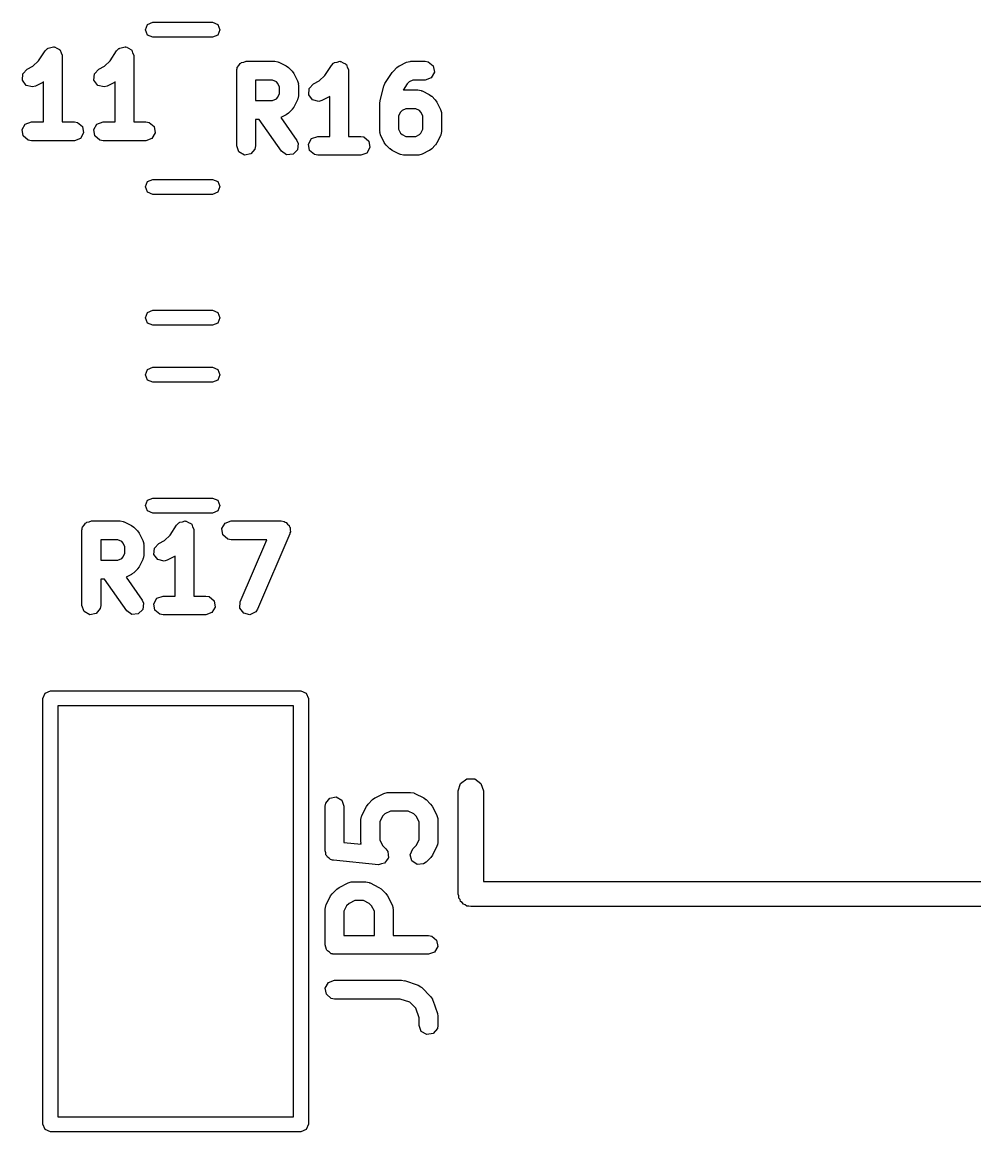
# Model space of a CAD drawing. Extents: x 83.3 to 116.7, y -117 to -83.3.
# Drawn here: x 101.52 to 109.12, y -102.82 to -93.96 of the extents above; entities that cross this region are included whole.
import ezdxf

# ---------------------------------------------------------------- set-up
doc = ezdxf.new("R2010")
doc.units = 0
doc.layers.add('BLACK', color=7, linetype='CONTINUOUS')

msp = doc.modelspace()

# ---------------------------------------------------------------- linework, layer by layer
at = {"layer": 'BLACK', "linetype": 'CONTINUOUS'}
for p, q in [((102.503, -94.0225), (102.52, -93.9801)), ((102.52, -93.9801), (102.563, -93.9625)), ((102.563, -93.9625), (103.037, -93.9625)), ((103.037, -93.9625), (103.08, -93.9801)), ((103.08, -93.9801), (103.097, -94.0225)), ((102.52, -94.0649), (102.503, -94.0225)), ((102.563, -94.0825), (102.52, -94.0649)), ((103.037, -94.0825), (102.563, -94.0825)), ((103.08, -94.0649), (103.037, -94.0825)), ((103.097, -94.0225), (103.08, -94.0649)), ((101.702, -94.1921), (101.72, -94.1733)), ((101.72, -94.1733), (101.724, -94.1721)), ((101.724, -94.1721), (101.727, -94.1688)), ((101.727, -94.1688), (101.748, -94.165)), ((101.748, -94.165), (101.769, -94.1589)), ((101.769, -94.1589), (101.773, -94.1606)), ((101.773, -94.1606), (101.777, -94.1599)), ((101.777, -94.1599), (101.796, -94.1707)), ((101.796, -94.1707), (101.816, -94.1795)), ((101.816, -94.1795), (101.818, -94.1834)), ((101.818, -94.1834), (101.822, -94.1855)), ((101.822, -94.1855), (101.829, -94.206)), ((102.273, -94.1921), (102.291, -94.1733)), ((102.291, -94.1733), (102.295, -94.1721)), ((102.295, -94.1721), (102.298, -94.1688)), ((102.298, -94.1688), (102.319, -94.165)), ((102.319, -94.165), (102.34, -94.1589)), ((102.34, -94.1589), (102.344, -94.1606)), ((102.344, -94.1606), (102.349, -94.1599)), ((102.349, -94.1599), (102.367, -94.1707)), ((102.367, -94.1707), (102.387, -94.1795)), ((102.387, -94.1795), (102.389, -94.1834)), ((102.389, -94.1834), (102.393, -94.1855)), ((102.393, -94.1855), (102.4, -94.206)), ((101.605, -94.3149), (101.649, -94.2716)), ((101.649, -94.2716), (101.702, -94.1921)), ((101.829, -94.206), (101.839, -94.2255)), ((101.839, -94.2255), (101.838, -94.2297)), ((101.838, -94.2297), (101.839, -94.2337)), ((101.839, -94.2337), (101.839, -94.7587)), ((102.177, -94.3149), (102.22, -94.2716)), ((102.22, -94.2716), (102.273, -94.1921)), ((102.4, -94.206), (102.41, -94.2255)), ((102.41, -94.2255), (102.409, -94.2297)), ((102.409, -94.2297), (102.411, -94.2337)), ((102.411, -94.2337), (102.411, -94.7587)), ((103.288, -94.2813), (103.306, -94.2746)), ((103.306, -94.2746), (103.535, -94.2746)), ((103.535, -94.2746), (103.56, -94.2792)), ((104.033, -94.2809), (104.054, -94.2748)), ((104.054, -94.2748), (104.058, -94.2765)), ((104.587, -94.2826), (104.612, -94.2751)), ((104.612, -94.2751), (104.616, -94.2762)), ((104.616, -94.2762), (104.621, -94.2746)), ((104.621, -94.2746), (104.735, -94.2746)), ((104.735, -94.2746), (104.76, -94.2792)), ((101.524, -94.3753), (101.559, -94.3381)), ((101.559, -94.3381), (101.605, -94.3149)), ((102.095, -94.3753), (102.131, -94.3381)), ((102.131, -94.3381), (102.177, -94.3149)), ((103.231, -94.3496), (103.233, -94.3399)), ((103.231, -94.9496), (103.231, -94.3496)), ((103.232, -94.3366), (103.234, -94.3337)), ((103.233, -94.3399), (103.232, -94.3366)), ((103.234, -94.3337), (103.236, -94.324)), ((103.236, -94.324), (103.248, -94.3091)), ((103.248, -94.3091), (103.258, -94.2922)), ((103.258, -94.2922), (103.264, -94.2899)), ((103.264, -94.2899), (103.269, -94.2847)), ((103.269, -94.2847), (103.288, -94.2813)), ((103.56, -94.2792), (103.564, -94.2821)), ((103.564, -94.2821), (103.568, -94.2826)), ((103.568, -94.2826), (103.626, -94.3111)), ((103.626, -94.3111), (103.644, -94.3245)), ((103.644, -94.3245), (103.645, -94.3252)), ((103.645, -94.3252), (103.674, -94.3538)), ((103.674, -94.3538), (103.686, -94.3721)), ((103.934, -94.3876), (103.987, -94.308)), ((103.987, -94.308), (104.005, -94.2892)), ((104.005, -94.2892), (104.009, -94.288)), ((104.009, -94.288), (104.012, -94.2847)), ((104.012, -94.2847), (104.033, -94.2809)), ((104.058, -94.2765), (104.062, -94.2758)), ((104.062, -94.2758), (104.081, -94.2867)), ((104.081, -94.2867), (104.101, -94.2954)), ((104.101, -94.2954), (104.103, -94.2993)), ((104.103, -94.2993), (104.107, -94.3014)), ((104.107, -94.3014), (104.114, -94.3219)), ((104.114, -94.3219), (104.124, -94.3414)), ((104.124, -94.3414), (104.123, -94.3456)), ((104.123, -94.3456), (104.124, -94.3496)), ((104.124, -94.3496), (104.124, -94.8747)), ((104.472, -94.3652), (104.48, -94.3569)), ((104.48, -94.3569), (104.482, -94.3538)), ((104.482, -94.3538), (104.51, -94.3252)), ((104.51, -94.3252), (104.529, -94.3123)), ((104.529, -94.3123), (104.53, -94.3111)), ((104.53, -94.3111), (104.587, -94.2826)), ((104.76, -94.2792), (104.8, -94.3122)), ((104.809, -94.3627), (104.783, -94.4071)), ((104.8, -94.3122), (104.809, -94.3627)), ((101.521, -94.4265), (101.524, -94.3753)), ((101.551, -94.4677), (101.521, -94.4265)), ((101.683, -94.4437), (101.626, -94.4722)), ((101.684, -94.4425), (101.683, -94.4437)), ((101.689, -94.4392), (101.684, -94.4425)), ((101.689, -94.7587), (101.689, -94.4392)), ((102.092, -94.4265), (102.095, -94.3753)), ((102.123, -94.4677), (102.092, -94.4265)), ((102.255, -94.4437), (102.198, -94.4722)), ((102.256, -94.4425), (102.255, -94.4437)), ((102.261, -94.4392), (102.256, -94.4425)), ((102.261, -94.7587), (102.261, -94.4392)), ((103.381, -94.4246), (103.381, -94.5889)), ((103.517, -94.4246), (103.381, -94.4246)), ((103.548, -94.4399), (103.517, -94.4246)), ((103.559, -94.4512), (103.548, -94.4399)), ((103.574, -94.4816), (103.559, -94.4512)), ((103.686, -94.3721), (103.688, -94.3733)), ((103.688, -94.3733), (103.716, -94.4304)), ((103.716, -94.4304), (103.724, -94.4554)), ((103.844, -94.454), (103.89, -94.4309)), ((103.89, -94.4309), (103.934, -94.3876)), ((104.405, -94.4743), (104.415, -94.4513)), ((104.415, -94.4509), (104.472, -94.3652)), ((104.415, -94.4513), (104.415, -94.4509)), ((104.608, -94.4399), (104.593, -94.4546)), ((104.638, -94.4246), (104.608, -94.4399)), ((104.735, -94.4246), (104.638, -94.4246)), ((104.783, -94.4071), (104.735, -94.4246)), ((101.601, -94.4797), (101.551, -94.4677)), ((101.626, -94.4722), (101.601, -94.4797)), ((102.173, -94.4797), (102.123, -94.4677)), ((102.198, -94.4722), (102.173, -94.4797)), ((103.559, -94.5624), (103.574, -94.5319)), ((103.574, -94.5319), (103.574, -94.4816)), ((103.724, -94.4554), (103.723, -94.4597)), ((103.723, -94.4597), (103.724, -94.4639)), ((103.724, -94.4639), (103.724, -94.5496)), ((103.806, -94.5425), (103.809, -94.4913)), ((103.809, -94.4913), (103.844, -94.454)), ((104.376, -94.5886), (104.405, -94.4743)), ((104.593, -94.4546), (104.56, -94.5045)), ((104.56, -94.5045), (104.563, -94.5032)), ((104.563, -94.5032), (104.678, -94.5032)), ((104.678, -94.5032), (104.703, -94.5077)), ((104.703, -94.5077), (104.707, -94.5106)), ((104.707, -94.5106), (104.711, -94.5111)), ((104.711, -94.5111), (104.768, -94.5397)), ((104.768, -94.5397), (104.786, -94.5531)), ((103.381, -94.5889), (103.517, -94.5889)), ((103.517, -94.5889), (103.548, -94.5737)), ((103.548, -94.5737), (103.559, -94.5624)), ((103.716, -94.5832), (103.688, -94.6403)), ((103.717, -94.5787), (103.716, -94.5832)), ((103.72, -94.5753), (103.717, -94.5787)), ((103.724, -94.5496), (103.72, -94.5753)), ((103.836, -94.5837), (103.806, -94.5425)), ((103.886, -94.5956), (103.836, -94.5837)), ((103.911, -94.5882), (103.886, -94.5956)), ((103.968, -94.5596), (103.911, -94.5882)), ((103.97, -94.5584), (103.968, -94.5596)), ((103.974, -94.5552), (103.97, -94.5584)), ((103.974, -94.8747), (103.974, -94.5552)), ((104.374, -94.6068), (104.377, -94.5921)), ((104.374, -94.8354), (104.374, -94.6068)), ((104.377, -94.5921), (104.376, -94.5886)), ((104.786, -94.5531), (104.788, -94.5538)), ((104.788, -94.5538), (104.816, -94.5823)), ((104.816, -94.5823), (104.829, -94.6007)), ((104.829, -94.6007), (104.83, -94.6018)), ((104.83, -94.6018), (104.859, -94.659)), ((103.626, -94.7024), (103.583, -94.7239)), ((103.627, -94.7013), (103.626, -94.7024)), ((103.645, -94.6884), (103.627, -94.7013)), ((103.674, -94.6598), (103.645, -94.6884)), ((103.688, -94.6403), (103.674, -94.6583)), ((103.674, -94.6583), (103.674, -94.6598)), ((104.539, -94.6798), (104.524, -94.7102)), ((104.524, -94.7102), (104.524, -94.8177)), ((104.551, -94.6684), (104.539, -94.6798)), ((104.581, -94.6532), (104.551, -94.6684)), ((104.66, -94.6532), (104.581, -94.6532)), ((104.69, -94.6684), (104.66, -94.6532)), ((104.702, -94.6798), (104.69, -94.6684)), ((104.717, -94.7102), (104.702, -94.6798)), ((104.717, -94.8177), (104.717, -94.7102)), ((104.859, -94.659), (104.866, -94.6839)), ((104.866, -94.6839), (104.865, -94.6883)), ((104.865, -94.6883), (104.867, -94.6925)), ((104.867, -94.6925), (104.867, -94.8354)), ((101.519, -94.8207), (101.544, -94.7763)), ((101.544, -94.7763), (101.593, -94.7587)), ((101.593, -94.7587), (101.689, -94.7587)), ((101.839, -94.7587), (101.936, -94.7587)), ((101.936, -94.7587), (101.961, -94.7632)), ((101.961, -94.7632), (102, -94.7962)), ((102, -94.7962), (102.009, -94.8467)), ((102.09, -94.8207), (102.116, -94.7763)), ((102.116, -94.7763), (102.164, -94.7587)), ((102.164, -94.7587), (102.261, -94.7587)), ((102.411, -94.7587), (102.507, -94.7587)), ((102.507, -94.7587), (102.533, -94.7632)), ((102.533, -94.7632), (102.572, -94.7962)), ((102.572, -94.7962), (102.581, -94.8467)), ((103.41, -94.7389), (103.381, -94.7389)), ((103.381, -94.7389), (103.381, -94.9496)), ((103.588, -94.9927), (103.41, -94.7389)), ((103.583, -94.7239), (103.711, -94.9066)), ((101.528, -94.8712), (101.519, -94.8207)), ((101.567, -94.9042), (101.528, -94.8712)), ((101.984, -94.8912), (101.936, -94.9087)), ((102.009, -94.8467), (101.984, -94.8912)), ((102.099, -94.8712), (102.09, -94.8207)), ((102.138, -94.9042), (102.099, -94.8712)), ((102.555, -94.8912), (102.507, -94.9087)), ((102.581, -94.8467), (102.555, -94.8912)), ((103.804, -94.9366), (103.829, -94.8922)), ((103.829, -94.8922), (103.878, -94.8747)), ((103.878, -94.8747), (103.974, -94.8747)), ((104.124, -94.8747), (104.221, -94.8747)), ((104.221, -94.8747), (104.246, -94.8792)), ((104.246, -94.8792), (104.286, -94.9121)), ((104.376, -94.8396), (104.374, -94.8354)), ((104.375, -94.8439), (104.376, -94.8396)), ((104.382, -94.8689), (104.375, -94.8439)), ((104.411, -94.926), (104.382, -94.8689)), ((104.524, -94.8177), (104.539, -94.8481)), ((104.539, -94.8481), (104.551, -94.8594)), ((104.551, -94.8594), (104.581, -94.8747)), ((104.581, -94.8747), (104.66, -94.8747)), ((104.66, -94.8747), (104.69, -94.8594)), ((104.69, -94.8594), (104.702, -94.8481)), ((104.702, -94.8481), (104.717, -94.8177)), ((104.859, -94.8689), (104.83, -94.926)), ((104.86, -94.8645), (104.859, -94.8689)), ((104.862, -94.861), (104.86, -94.8645)), ((104.867, -94.8354), (104.862, -94.861)), ((101.593, -94.9087), (101.567, -94.9042)), ((101.936, -94.9087), (101.593, -94.9087)), ((102.164, -94.9087), (102.138, -94.9042)), ((102.507, -94.9087), (102.164, -94.9087)), ((103.249, -94.9979), (103.231, -94.9496)), ((103.377, -94.9753), (103.344, -95.0146)), ((103.381, -94.9496), (103.377, -94.9753)), ((103.717, -94.9814), (103.681, -95.0176)), ((103.711, -94.9066), (103.722, -94.9302)), ((103.722, -94.9302), (103.717, -94.9814)), ((103.813, -94.9871), (103.804, -94.9366)), ((104.294, -94.9627), (104.269, -95.0071)), ((104.286, -94.9121), (104.294, -94.9627)), ((104.412, -94.9272), (104.411, -94.926)), ((104.425, -94.9455), (104.412, -94.9272)), ((104.453, -94.9741), (104.425, -94.9455)), ((104.455, -94.9748), (104.453, -94.9741)), ((104.473, -94.9882), (104.455, -94.9748)), ((104.788, -94.9741), (104.77, -94.987)), ((104.816, -94.9455), (104.788, -94.9741)), ((104.817, -94.9441), (104.816, -94.9455)), ((104.83, -94.926), (104.817, -94.9441)), ((103.293, -95.0235), (103.249, -94.9979)), ((103.344, -95.0146), (103.293, -95.0235)), ((103.63, -95.0221), (103.588, -94.9927)), ((103.681, -95.0176), (103.63, -95.0221)), ((103.852, -95.0201), (103.813, -94.9871)), ((103.878, -95.0246), (103.852, -95.0201)), ((104.221, -95.0246), (103.878, -95.0246)), ((104.269, -95.0071), (104.221, -95.0246)), ((104.53, -95.0167), (104.473, -94.9882)), ((104.534, -95.0172), (104.53, -95.0167)), ((104.538, -95.0201), (104.534, -95.0172)), ((104.563, -95.0246), (104.538, -95.0201)), ((104.678, -95.0246), (104.563, -95.0246)), ((104.682, -95.0231), (104.678, -95.0246)), ((104.686, -95.0242), (104.682, -95.0231)), ((104.711, -95.0167), (104.686, -95.0242)), ((104.768, -94.9882), (104.711, -95.0167)), ((104.77, -94.987), (104.768, -94.9882)), ((102.503, -95.2775), (102.52, -95.2351)), ((102.52, -95.2351), (102.563, -95.2175)), ((102.563, -95.2175), (103.037, -95.2175)), ((103.037, -95.2175), (103.08, -95.2351)), ((103.08, -95.2351), (103.097, -95.2775)), ((102.52, -95.3199), (102.503, -95.2775)), ((102.563, -95.3375), (102.52, -95.3199)), ((103.037, -95.3375), (102.563, -95.3375)), ((103.08, -95.3199), (103.037, -95.3375)), ((103.097, -95.2775), (103.08, -95.3199)), ((102.503, -96.3225), (102.52, -96.2801)), ((102.52, -96.2801), (102.563, -96.2625)), ((102.563, -96.2625), (103.037, -96.2625)), ((103.037, -96.2625), (103.08, -96.2801)), ((103.08, -96.2801), (103.097, -96.3225)), ((102.52, -96.3649), (102.503, -96.3225)), ((102.563, -96.3825), (102.52, -96.3649)), ((103.037, -96.3825), (102.563, -96.3825)), ((103.08, -96.3649), (103.037, -96.3825)), ((103.097, -96.3225), (103.08, -96.3649)), ((102.503, -96.7775), (102.52, -96.7351)), ((102.52, -96.7351), (102.563, -96.7175)), ((102.563, -96.7175), (103.037, -96.7175)), ((103.037, -96.7175), (103.08, -96.7351)), ((103.08, -96.7351), (103.097, -96.7775)), ((102.52, -96.8199), (102.503, -96.7775)), ((102.563, -96.8375), (102.52, -96.8199)), ((103.037, -96.8375), (102.563, -96.8375)), ((103.08, -96.8199), (103.037, -96.8375)), ((103.097, -96.7775), (103.08, -96.8199)), ((102.503, -97.8225), (102.52, -97.7801)), ((102.52, -97.7801), (102.563, -97.7625)), ((102.563, -97.7625), (103.037, -97.7625)), ((103.037, -97.7625), (103.08, -97.7801)), ((103.08, -97.7801), (103.097, -97.8225)), ((102.52, -97.8649), (102.503, -97.8225)), ((102.563, -97.8825), (102.52, -97.8649)), ((103.037, -97.8825), (102.563, -97.8825)), ((103.08, -97.8649), (103.037, -97.8825)), ((103.097, -97.8225), (103.08, -97.8649)), ((101.999, -98.0038), (102.001, -97.9941)), ((102.001, -97.9941), (102.013, -97.9792)), ((102.013, -97.9792), (102.023, -97.9623)), ((102.023, -97.9623), (102.03, -97.96)), ((102.03, -97.96), (102.034, -97.9548)), ((102.034, -97.9548), (102.053, -97.9514)), ((102.053, -97.9514), (102.071, -97.9448)), ((102.071, -97.9448), (102.3, -97.9448)), ((102.3, -97.9448), (102.326, -97.9493)), ((102.326, -97.9493), (102.329, -97.9522)), ((102.329, -97.9522), (102.334, -97.9527)), ((102.334, -97.9527), (102.391, -97.9812)), ((102.391, -97.9812), (102.409, -97.9946)), ((102.409, -97.9946), (102.41, -97.9953)), ((102.41, -97.9953), (102.439, -98.0239)), ((102.699, -98.0577), (102.752, -97.9782)), ((102.752, -97.9782), (102.77, -97.9593)), ((102.77, -97.9593), (102.774, -97.9581)), ((102.774, -97.9581), (102.777, -97.9548)), ((102.777, -97.9548), (102.798, -97.951)), ((102.798, -97.951), (102.819, -97.9449)), ((102.819, -97.9449), (102.823, -97.9466)), ((102.823, -97.9466), (102.827, -97.9459)), ((102.827, -97.9459), (102.846, -97.9568)), ((102.846, -97.9568), (102.866, -97.9655)), ((102.866, -97.9655), (102.868, -97.9694)), ((102.868, -97.9694), (102.872, -97.9715)), ((102.872, -97.9715), (102.879, -97.992)), ((102.879, -97.992), (102.889, -98.0115)), ((103.112, -98.0067), (103.138, -97.9623)), ((103.138, -97.9623), (103.186, -97.9448)), ((103.186, -97.9448), (103.586, -97.9448)), ((103.586, -97.9448), (103.611, -97.9493)), ((103.611, -97.9493), (103.618, -97.955)), ((103.618, -97.955), (103.627, -97.957)), ((103.627, -97.957), (103.637, -97.971)), ((103.637, -97.971), (103.651, -97.9823)), ((103.651, -97.9823), (103.652, -97.991)), ((103.652, -97.991), (103.658, -97.9981)), ((101.996, -98.0198), (101.998, -98.01)), ((101.996, -98.6198), (101.996, -98.0198)), ((101.998, -98.0067), (101.999, -98.0038)), ((101.998, -98.01), (101.998, -98.0067)), ((102.439, -98.0239), (102.452, -98.0422)), ((102.452, -98.0422), (102.453, -98.0434)), ((102.453, -98.0434), (102.481, -98.1005)), ((102.656, -98.101), (102.699, -98.0577)), ((102.889, -98.0115), (102.888, -98.0157)), ((102.888, -98.0157), (102.889, -98.0198)), ((102.889, -98.0198), (102.889, -98.5448)), ((103.121, -98.0573), (103.112, -98.0067)), ((103.16, -98.0902), (103.121, -98.0573)), ((103.655, -98.0493), (103.398, -98.6493)), ((103.66, -98.0328), (103.655, -98.0405)), ((103.655, -98.0405), (103.655, -98.0493)), ((103.658, -97.9981), (103.657, -98.0155)), ((103.657, -98.0155), (103.66, -98.0328)), ((102.146, -98.0948), (102.146, -98.259)), ((102.282, -98.0948), (102.146, -98.0948)), ((102.313, -98.11), (102.282, -98.0948)), ((102.324, -98.1213), (102.313, -98.11)), ((102.339, -98.1517), (102.324, -98.1213)), ((102.339, -98.2021), (102.339, -98.1517)), ((102.481, -98.1005), (102.489, -98.1255)), ((102.489, -98.1255), (102.488, -98.1298)), ((102.488, -98.1298), (102.489, -98.134)), ((102.489, -98.134), (102.489, -98.2198)), ((102.571, -98.2126), (102.574, -98.1614)), ((102.574, -98.1614), (102.609, -98.1241)), ((102.609, -98.1241), (102.656, -98.101)), ((103.186, -98.0948), (103.16, -98.0902)), ((103.472, -98.0948), (103.186, -98.0948)), ((103.26, -98.5902), (103.472, -98.0948)), ((102.146, -98.259), (102.282, -98.259)), ((102.282, -98.259), (102.313, -98.2438)), ((102.313, -98.2438), (102.324, -98.2325)), ((102.324, -98.2325), (102.339, -98.2021)), ((102.481, -98.2533), (102.453, -98.3104)), ((102.482, -98.2488), (102.481, -98.2533)), ((102.485, -98.2454), (102.482, -98.2488)), ((102.489, -98.2198), (102.485, -98.2454)), ((102.602, -98.2538), (102.571, -98.2126)), ((102.651, -98.2657), (102.602, -98.2538)), ((102.676, -98.2583), (102.651, -98.2657)), ((102.734, -98.2297), (102.676, -98.2583)), ((102.735, -98.2285), (102.734, -98.2297)), ((102.739, -98.2253), (102.735, -98.2285)), ((102.739, -98.5448), (102.739, -98.2253)), ((102.439, -98.3299), (102.41, -98.3585)), ((102.453, -98.3104), (102.439, -98.3285)), ((102.439, -98.3285), (102.439, -98.3299)), ((102.175, -98.409), (102.146, -98.409)), ((102.146, -98.409), (102.146, -98.6198)), ((102.353, -98.6628), (102.175, -98.409)), ((102.391, -98.3726), (102.348, -98.394)), ((102.348, -98.394), (102.476, -98.5767)), ((102.392, -98.3714), (102.391, -98.3726)), ((102.41, -98.3585), (102.392, -98.3714)), ((102.476, -98.5767), (102.487, -98.6004)), ((102.487, -98.6004), (102.482, -98.6515)), ((102.569, -98.6067), (102.595, -98.5623)), ((102.578, -98.6573), (102.569, -98.6067)), ((102.595, -98.5623), (102.643, -98.5448)), ((102.643, -98.5448), (102.739, -98.5448)), ((102.889, -98.5448), (102.986, -98.5448)), ((102.986, -98.5448), (103.011, -98.5493)), ((103.011, -98.5493), (103.051, -98.5823)), ((103.051, -98.5823), (103.06, -98.6328)), ((103.257, -98.6414), (103.26, -98.5902)), ((102.014, -98.668), (101.996, -98.6198)), ((102.058, -98.6936), (102.014, -98.668)), ((102.109, -98.6847), (102.058, -98.6936)), ((102.142, -98.6454), (102.109, -98.6847)), ((102.146, -98.6198), (102.142, -98.6454)), ((102.395, -98.6922), (102.353, -98.6628)), ((102.446, -98.6877), (102.395, -98.6922)), ((102.482, -98.6515), (102.446, -98.6877)), ((102.617, -98.6902), (102.578, -98.6573)), ((102.643, -98.6948), (102.617, -98.6902)), ((102.986, -98.6948), (102.643, -98.6948)), ((103.034, -98.6772), (102.986, -98.6948)), ((103.06, -98.6328), (103.034, -98.6772)), ((103.288, -98.6825), (103.257, -98.6414)), ((103.337, -98.6942), (103.288, -98.6825)), ((103.383, -98.6711), (103.337, -98.6942)), ((103.398, -98.6493), (103.383, -98.6711)), ((101.684, -99.3626), (101.702, -99.3202)), ((101.702, -99.3202), (101.744, -99.3026)), ((101.744, -99.3026), (103.744, -99.3026)), ((103.744, -99.3026), (103.787, -99.3202)), ((103.787, -99.3202), (103.804, -99.3626)), ((101.684, -102.763), (101.684, -99.3626)), ((103.804, -99.3626), (103.804, -102.763)), ((101.804, -99.4226), (101.804, -102.703)), ((103.684, -99.4226), (101.804, -99.4226)), ((103.684, -102.703), (103.684, -99.4226)), ((105.019, -100.041), (105.069, -100.005)), ((105.069, -100.005), (105.131, -100.005)), ((105.131, -100.005), (105.181, -100.041)), ((104.336, -100.156), (104.407, -100.121)), ((104.407, -100.121), (104.432, -100.113)), ((104.432, -100.113), (104.436, -100.114)), ((104.436, -100.114), (104.441, -100.113)), ((104.441, -100.113), (104.619, -100.113)), ((104.619, -100.113), (104.645, -100.117)), ((104.645, -100.117), (104.648, -100.12)), ((104.648, -100.12), (104.653, -100.121)), ((104.653, -100.121), (104.724, -100.156)), ((105, -100.1), (105.019, -100.041)), ((105, -100.925), (105, -100.1)), ((105.181, -100.041), (105.2, -100.1)), ((105.2, -100.1), (105.2, -100.825)), ((103.937, -100.223), (103.942, -100.198)), ((103.942, -100.198), (103.975, -100.158)), ((103.975, -100.158), (104.025, -100.149)), ((104.025, -100.149), (104.07, -100.175)), ((104.07, -100.175), (104.087, -100.223)), ((104.266, -100.226), (104.28, -100.208)), ((104.28, -100.206), (104.316, -100.17)), ((104.28, -100.208), (104.28, -100.206)), ((104.316, -100.17), (104.335, -100.157)), ((104.335, -100.157), (104.336, -100.156)), ((104.724, -100.156), (104.742, -100.17)), ((104.742, -100.17), (104.744, -100.17)), ((104.744, -100.17), (104.779, -100.206)), ((104.779, -100.206), (104.792, -100.224)), ((103.937, -100.58), (103.937, -100.223)), ((104.087, -100.223), (104.087, -100.513)), ((104.23, -100.301), (104.231, -100.297)), ((104.231, -100.297), (104.266, -100.226)), ((104.414, -100.285), (104.395, -100.303)), ((104.458, -100.263), (104.414, -100.285)), ((104.601, -100.263), (104.458, -100.263)), ((104.646, -100.285), (104.601, -100.263)), ((104.665, -100.303), (104.646, -100.285)), ((104.792, -100.224), (104.793, -100.226)), ((104.793, -100.226), (104.829, -100.297)), ((104.829, -100.297), (104.837, -100.322)), ((104.223, -100.33), (104.227, -100.305)), ((104.223, -100.509), (104.223, -100.33)), ((104.227, -100.305), (104.23, -100.301)), ((104.395, -100.303), (104.373, -100.348)), ((104.373, -100.348), (104.373, -100.491)), ((104.687, -100.348), (104.665, -100.303)), ((104.687, -100.491), (104.687, -100.348)), ((104.837, -100.322), (104.836, -100.326)), ((104.836, -100.326), (104.837, -100.33)), ((104.837, -100.33), (104.837, -100.509)), ((104.087, -100.513), (104.226, -100.527)), ((104.224, -100.513), (104.223, -100.509)), ((104.223, -100.518), (104.224, -100.513)), ((104.226, -100.527), (104.223, -100.518)), ((104.373, -100.491), (104.395, -100.536)), ((104.395, -100.536), (104.422, -100.563)), ((104.422, -100.563), (104.437, -100.585)), ((104.616, -100.61), (104.638, -100.563)), ((104.638, -100.563), (104.665, -100.536)), ((104.665, -100.536), (104.687, -100.491)), ((104.829, -100.543), (104.793, -100.614)), ((104.83, -100.538), (104.829, -100.543)), ((104.833, -100.535), (104.83, -100.538)), ((104.837, -100.509), (104.833, -100.535)), ((103.942, -100.595), (103.937, -100.58)), ((103.944, -100.611), (103.942, -100.595)), ((103.951, -100.619), (103.944, -100.611)), ((103.955, -100.629), (103.951, -100.619)), ((103.968, -100.637), (103.955, -100.629)), ((103.98, -100.648), (103.968, -100.637)), ((103.996, -100.653), (103.98, -100.648)), ((103.999, -100.654), (103.996, -100.653)), ((104.001, -100.654), (103.999, -100.654)), ((104.005, -100.655), (104.001, -100.654)), ((104.362, -100.691), (104.005, -100.655)), ((104.441, -100.637), (104.427, -100.657)), ((104.437, -100.585), (104.437, -100.585)), ((104.437, -100.585), (104.438, -100.585)), ((104.438, -100.585), (104.439, -100.611)), ((104.439, -100.611), (104.442, -100.636)), ((104.442, -100.636), (104.441, -100.636)), ((104.441, -100.636), (104.441, -100.637)), ((104.629, -100.659), (104.616, -100.61)), ((104.779, -100.634), (104.744, -100.669)), ((104.78, -100.632), (104.779, -100.634)), ((104.793, -100.614), (104.78, -100.632)), ((104.363, -100.691), (104.362, -100.691)), ((104.362, -100.691), (104.362, -100.691)), ((104.387, -100.684), (104.363, -100.691)), ((104.411, -100.678), (104.387, -100.684)), ((104.412, -100.678), (104.411, -100.678)), ((104.427, -100.657), (104.412, -100.678)), ((104.412, -100.678), (104.412, -100.678)), ((104.671, -100.689), (104.629, -100.659)), ((104.722, -100.684), (104.671, -100.689)), ((104.744, -100.669), (104.722, -100.684)), ((104.121, -100.835), (104.146, -100.827)), ((104.146, -100.827), (104.151, -100.828)), ((104.151, -100.828), (104.155, -100.827)), ((104.155, -100.827), (104.262, -100.827)), ((104.262, -100.827), (104.288, -100.831)), ((104.288, -100.831), (104.291, -100.834)), ((105.2, -100.825), (111.6, -100.825)), ((103.994, -100.922), (103.995, -100.92)), ((103.995, -100.92), (104.03, -100.885)), ((104.03, -100.885), (104.049, -100.872)), ((104.049, -100.872), (104.05, -100.871)), ((104.05, -100.871), (104.121, -100.835)), ((104.291, -100.834), (104.296, -100.835)), ((104.296, -100.835), (104.367, -100.871)), ((104.367, -100.871), (104.385, -100.884)), ((104.385, -100.884), (104.387, -100.885)), ((104.387, -100.885), (104.422, -100.92)), ((104.422, -100.92), (104.435, -100.939)), ((103.945, -101.011), (103.981, -100.94)), ((103.981, -100.94), (103.994, -100.922)), ((104.128, -100.999), (104.109, -101.018)), ((104.173, -100.977), (104.128, -100.999)), ((104.244, -100.977), (104.173, -100.977)), ((104.289, -100.999), (104.244, -100.977)), ((104.308, -101.018), (104.289, -100.999)), ((104.435, -100.939), (104.436, -100.94)), ((104.436, -100.94), (104.472, -101.011)), ((105.005, -100.94), (105, -100.925)), ((105.005, -100.956), (105.005, -100.94)), ((105.014, -100.969), (105.005, -100.956)), ((105.019, -100.984), (105.014, -100.969)), ((105.032, -100.993), (105.019, -100.984)), ((105.041, -101.006), (105.032, -100.993)), ((105.056, -101.011), (105.041, -101.006)), ((103.937, -101.045), (103.942, -101.019)), ((103.937, -101.33), (103.937, -101.045)), ((103.942, -101.019), (103.944, -101.016)), ((103.944, -101.016), (103.945, -101.011)), ((104.109, -101.018), (104.087, -101.062)), ((104.087, -101.062), (104.087, -101.255)), ((104.33, -101.062), (104.308, -101.018)), ((104.33, -101.255), (104.33, -101.062)), ((104.472, -101.011), (104.479, -101.036)), ((104.479, -101.036), (104.478, -101.041)), ((104.478, -101.041), (104.48, -101.045)), ((104.48, -101.045), (104.48, -101.255)), ((105.069, -101.02), (105.056, -101.011)), ((105.085, -101.02), (105.069, -101.02)), ((105.1, -101.025), (105.085, -101.02)), ((111.7, -101.025), (105.1, -101.025)), ((104.087, -101.255), (104.33, -101.255)), ((104.48, -101.255), (104.762, -101.255)), ((104.762, -101.255), (104.788, -101.26)), ((104.788, -101.26), (104.827, -101.293)), ((103.944, -101.349), (103.937, -101.33)), ((103.947, -101.368), (103.944, -101.349)), ((104.836, -101.344), (104.81, -101.388)), ((104.827, -101.293), (104.836, -101.344)), ((103.952, -101.372), (103.947, -101.368)), ((103.955, -101.379), (103.952, -101.372)), ((103.971, -101.388), (103.955, -101.379)), ((103.986, -101.401), (103.971, -101.388)), ((103.996, -101.403), (103.986, -101.401)), ((103.999, -101.404), (103.996, -101.403)), ((104.002, -101.404), (103.999, -101.404)), ((104.012, -101.405), (104.002, -101.404)), ((104.762, -101.405), (104.012, -101.405)), ((104.81, -101.388), (104.762, -101.405)), ((103.964, -101.63), (104.012, -101.613)), ((104.012, -101.613), (104.548, -101.613)), ((104.548, -101.613), (104.57, -101.617)), ((104.57, -101.617), (104.571, -101.616)), ((104.571, -101.616), (104.679, -101.652)), ((103.938, -101.675), (103.964, -101.63)), ((103.947, -101.725), (103.938, -101.675)), ((104.679, -101.652), (104.702, -101.665)), ((104.702, -101.665), (104.704, -101.668)), ((104.704, -101.668), (104.708, -101.67)), ((104.708, -101.67), (104.779, -101.742)), ((103.986, -101.758), (103.947, -101.725)), ((104.012, -101.763), (103.986, -101.758)), ((104.536, -101.763), (104.012, -101.763)), ((104.614, -101.789), (104.536, -101.763)), ((104.661, -101.835), (104.614, -101.789)), ((104.779, -101.742), (104.794, -101.763)), ((104.794, -101.763), (104.795, -101.768)), ((104.795, -101.768), (104.797, -101.771)), ((104.797, -101.771), (104.833, -101.878)), ((104.687, -101.914), (104.661, -101.835)), ((104.833, -101.878), (104.836, -101.9)), ((104.687, -101.973), (104.687, -101.914)), ((104.705, -102.022), (104.687, -101.973)), ((104.837, -101.973), (104.833, -101.999)), ((104.836, -101.9), (104.837, -101.902)), ((104.837, -101.902), (104.837, -101.973)), ((104.749, -102.047), (104.705, -102.022)), ((104.8, -102.038), (104.749, -102.047)), ((104.833, -101.999), (104.8, -102.038)), ((101.702, -102.805), (101.684, -102.763)), ((101.804, -102.703), (103.684, -102.703)), ((103.804, -102.763), (103.787, -102.805)), ((101.744, -102.823), (101.702, -102.805)), ((103.744, -102.823), (101.744, -102.823)), ((103.787, -102.805), (103.744, -102.823))]:
    msp.add_line(p, q, dxfattribs=at)

doc.saveas('drawing.dxf')
